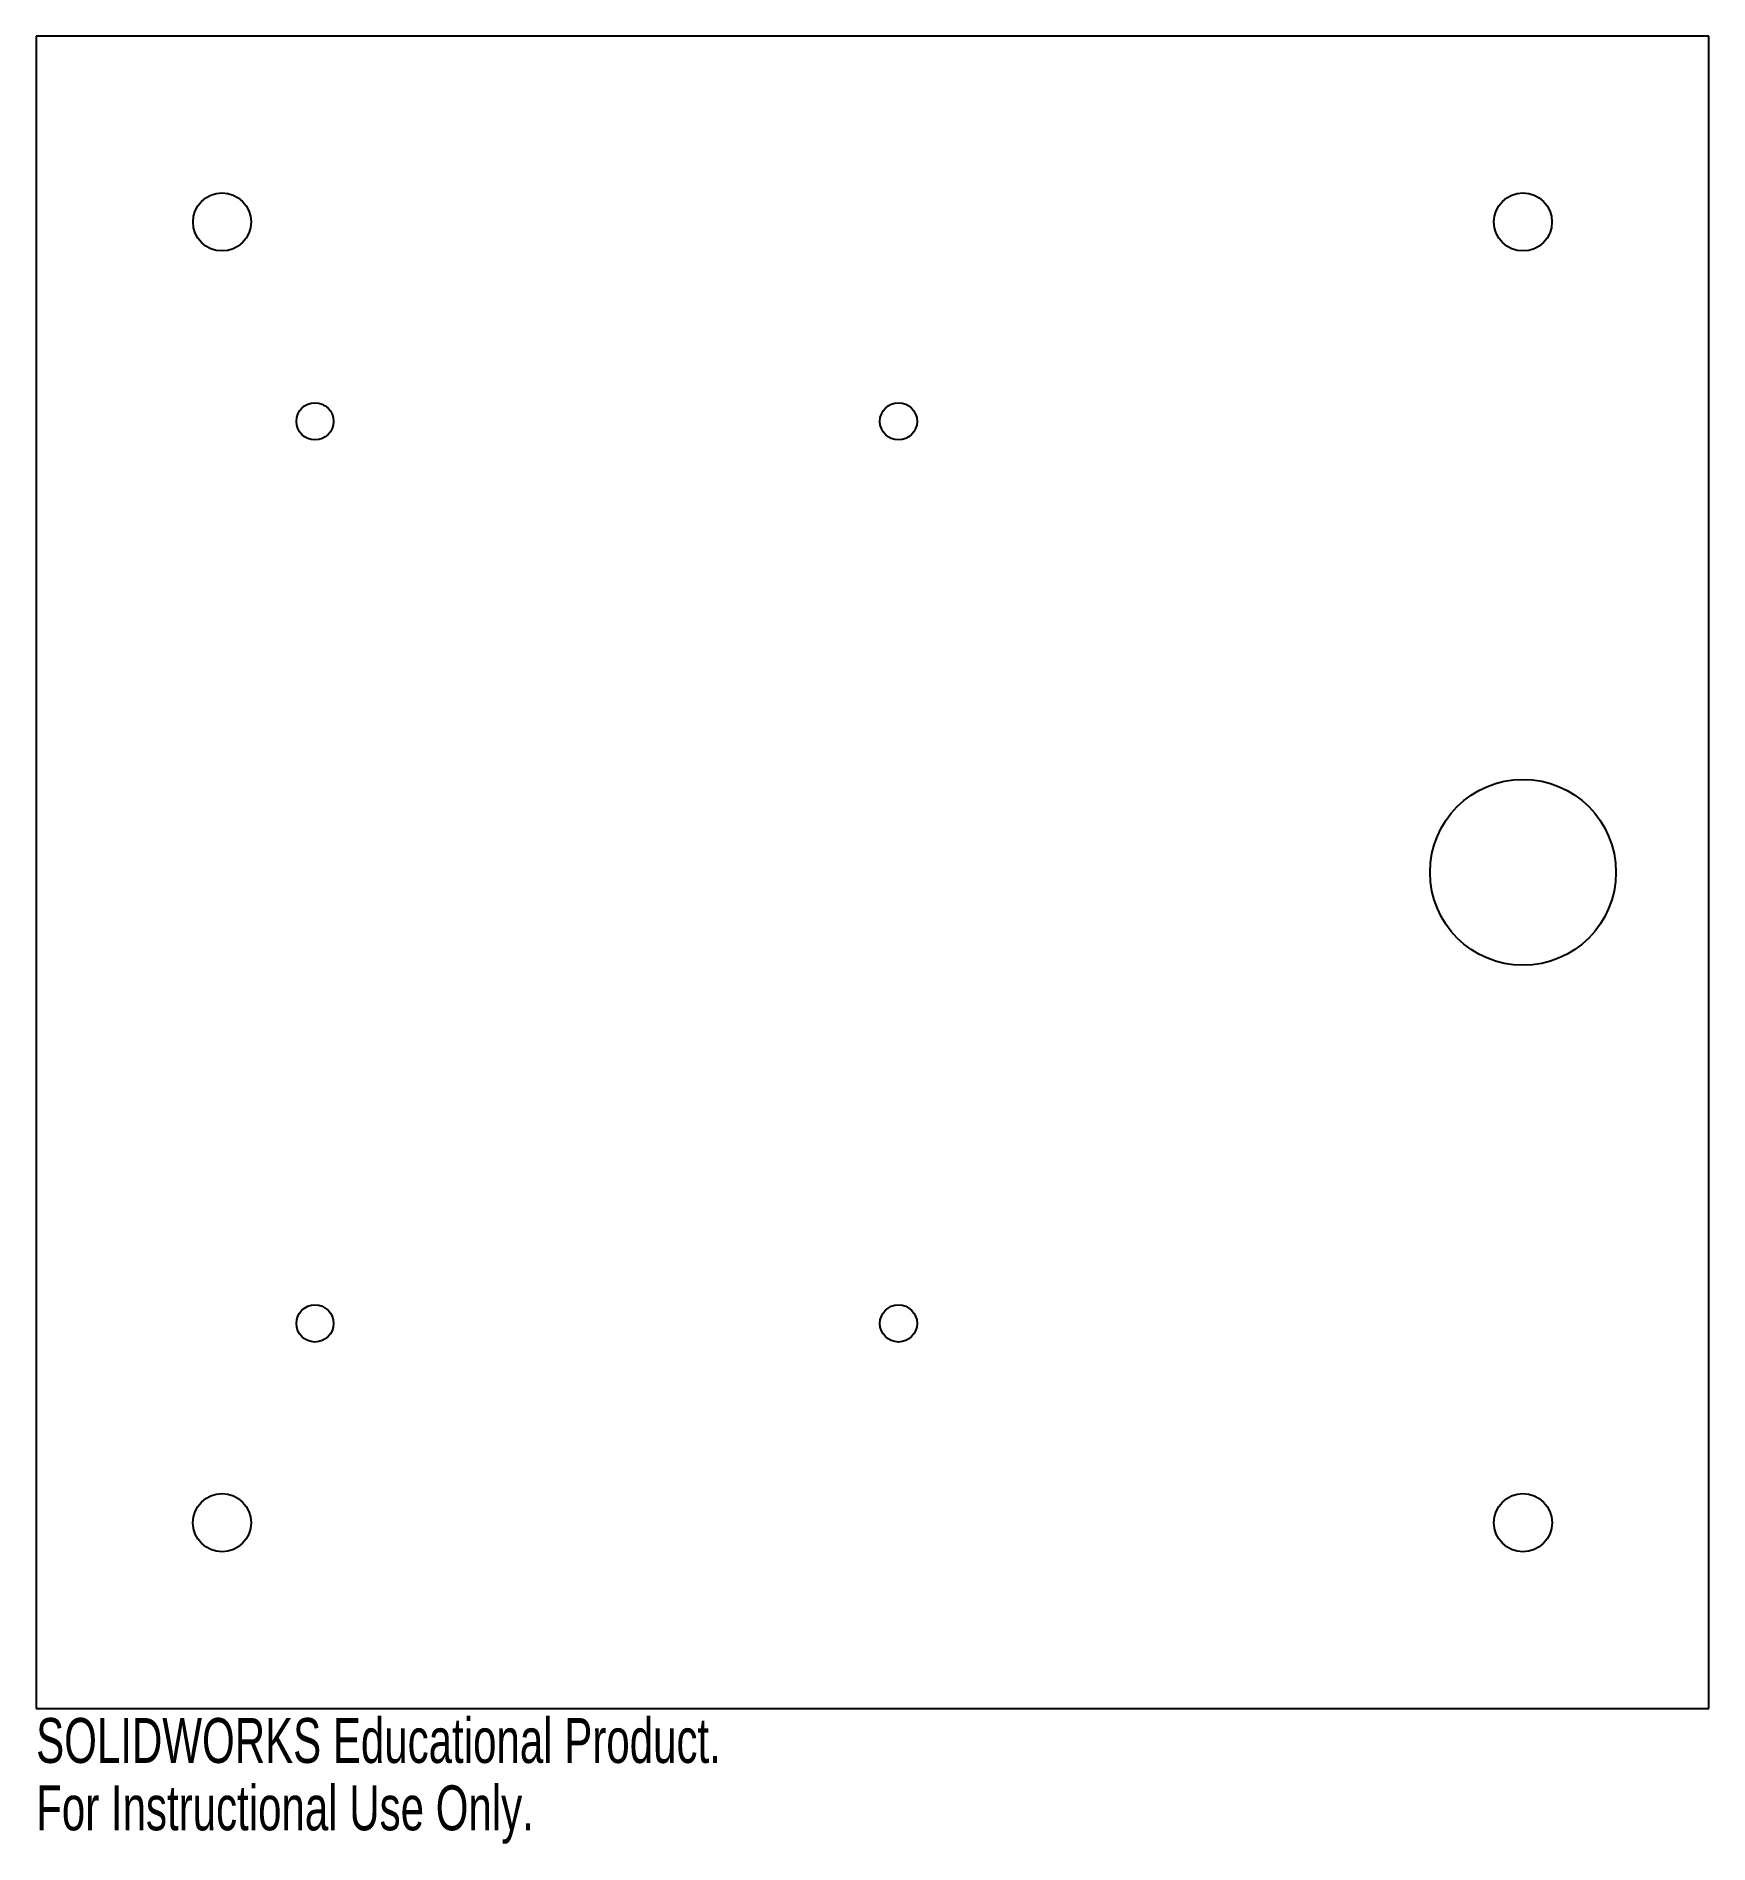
# Model space of a CAD drawing. Header units: millimetres. Extents: x 0 to 180, y -15 to 180.
import ezdxf

# ---------------------------------------------------------------- set-up
doc = ezdxf.new("R2010")
doc.units = ezdxf.units.MM
doc.styles.add('SLDTEXTSTYLE0', font='TXT', dxfattribs={"width": 0.7})

msp = doc.modelspace()

# ---------------------------------------------------------------- linework, layer by layer
at = {"color": 7, "linetype": 'Continuous', "lineweight": 25}
for p, q in [((0, 180), (0, 0)), ((180, 180), (0, 180)), ((180, 0), (180, 180)), ((0, 0), (180, 0))]:
    msp.add_line(p, q, dxfattribs=at)
for centre, radius in [((20, 160), 3.12), ((160, 160), 3.12), ((30, 138.54), 2), ((92.8, 138.54), 2), ((160, 90), 10), ((30, 41.45), 2), ((92.8, 41.45), 2), ((20, 20), 3.13), ((160, 20), 3.13)]:
    msp.add_circle(centre, radius, dxfattribs=at)

# ---------------------------------------------------------------- texts
at = {"color": 7, "linetype": 'Continuous', "char_height": 4.8336, "attachment_point": 1, "style": 'SLDTEXTSTYLE0'}
for s, insert in [('SOLIDWORKS Educational Product.', (0, -1.02)), ('For Instructional Use Only.', (0, -8.27))]:
    msp.add_mtext(s, dxfattribs=dict(at, insert=insert))

doc.saveas('drawing.dxf')
